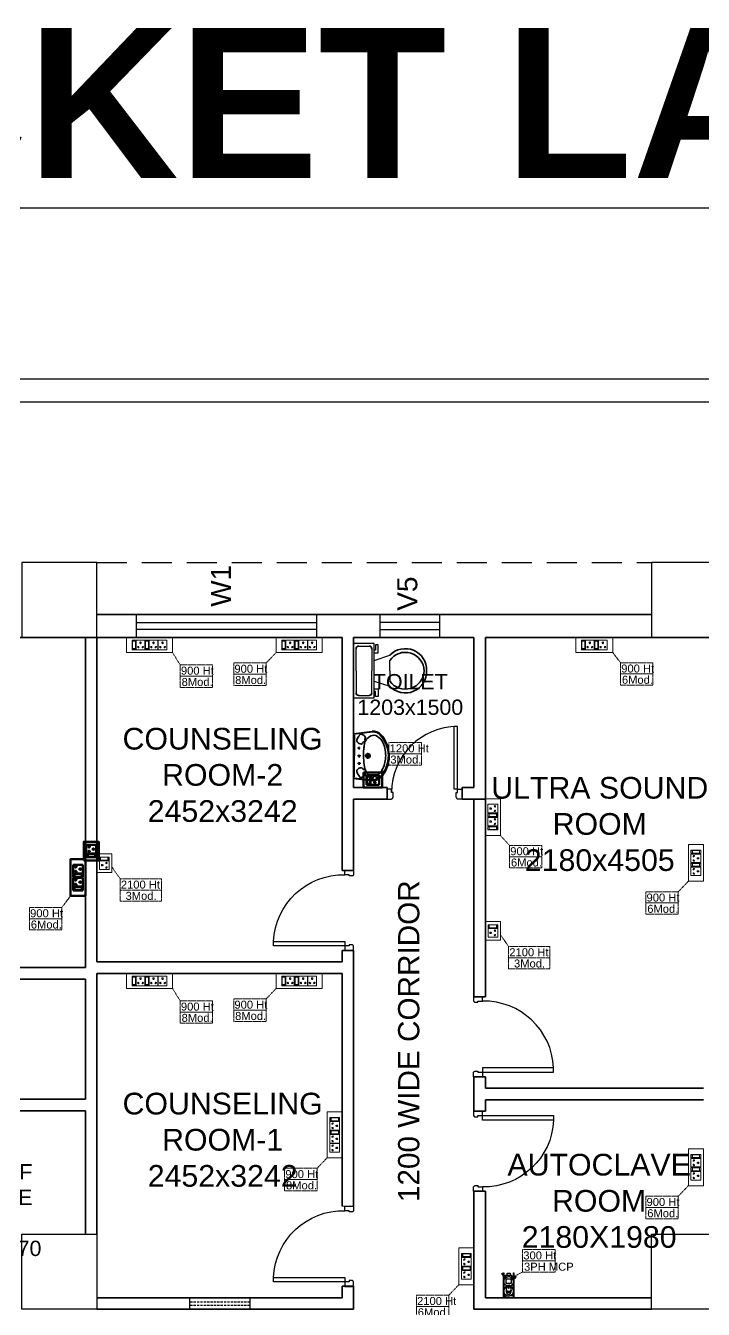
# Model space of a CAD drawing. Extents: x 3550807 to 4078732, y -628171 to -515859.
# Drawn here: x 3679765 to 3686542, y -528689 to -515859 of the extents above; entities that cross this region are included whole.
import ezdxf
from ezdxf.enums import TextEntityAlignment as Align

# ---------------------------------------------------------------- set-up
doc = ezdxf.new("R2010")
doc.units = 0
doc.header["$LTSCALE"] = 6
doc.header["$MEASUREMENT"] = 0
for name, pattern in [('1', [0]), ('DASHED2', [0.375, 0.25, -0.125]), ('HIDDEN', [0.375, 0.25, -0.125])]:
    doc.linetypes.add(name, pattern=pattern)
doc.layers.get('0').update_dxf_attribs({"linetype": 'CONTINUOUS'})
doc.layers.add('CFT_LOOPING', color=7, linetype='1', lineweight=0, true_color=0xd6d600)
for name, color, linetype in [('Chajja', 7, 'CONTINUOUS'), ('COL', 5, 'CONTINUOUS'), ('DIM', 7, 'CONTINUOUS'), ('DOOR', 44, 'CONTINUOUS'), ('ELE-8M 6-16A UPS SOCKET', 223, 'CONTINUOUS'), ('JOINERY', 7, 'CONTINUOUS'), ('TEXT', 5, 'CONTINUOUS'), ('TITLE', 7, 'CONTINUOUS'), ('Window', 161, 'CONTINUOUS')]:
    doc.layers.add(name, color=color, linetype=linetype)
for name, color, linetype, lineweight in [('ELE 32A 3PH INDUSTRIAL SOCKET', 1, 'CONTINUOUS', 20), ('ELE-1 NO 6-16A RAW POWER SOCKET', 1, 'CONTINUOUS', 0), ('ELE-2NOS OF 6-16 RAW POWER SOCKET', 1, 'CONTINUOUS', 20), ('ELE-3NOS 6-16A POWER SOCKET', 5, 'CONTINUOUS', 25), ('ELE. 2N0S OF 6-16 UPS SOCKETS', 191, 'CONTINUOUS', 15), ('WALL', 10, 'CONTINUOUS', 35)]:
    doc.layers.add(name, color=color, linetype=linetype, lineweight=lineweight)
doc.layers.add('ELE-6A AC SOCKET', color=7, linetype='CONTINUOUS', true_color=0x00ceb6)
doc.styles.add('ARIAL', font='arial.ttf')
doc.styles.get("Standard").update_dxf_attribs({"font": 'SIMPLEX'})

# ---------------------------------------------------------------- blocks, each defined once
blk = doc.blocks.new('Z$W@#1841')
at = {"layer": 'DOOR', "color": 8}
blk.add_lwpolyline([(482, 633), (482, -167), (533, -167), (533, 633)], close=True, dxfattribs=at)
for points in [[(-254, -218), (-268, -218), (-268, -167), (-317, -167), (-317, -267), (-268, -267), (-268, -265, 0.414214), (-256, -254), (-254, -254)], [(519, -218), (533, -218), (533, -167), (583, -167), (583, -267), (533, -267), (533, -265, -0.414214), (522, -254), (519, -254)]]:
    blk.add_lwpolyline(points, format="xyb", close=True, dxfattribs=at)
blk.add_arc((518, -152), 786, 92.6177, 181.1129, dxfattribs=at)
blk = doc.blocks.new('750')
at = {"layer": 'DOOR', "color": 8}
for p, q in [((-50, 705), (-47.5, 705)), ((-35, 690), (-35, 692.5)), ((-50, 45), (-47.5, 45)), ((-35, 60), (-35, 57.5)), ((50, 45), (50, 80)), ((50, 80), (675, 80)), ((50, 45), (675, 45)), ((675, 45), (675, 80))]:
    blk.add_line(p, q, dxfattribs=at)
for points in [[(15, 690), (15, 705), (50, 705), (50, 750), (-50, 750), (-50, 705)], [(-35, 690), (15, 690)], [(15, 60), (15, 45), (50, 45), (50, 0), (-50, 0), (-50, 45)], [(-35, 60), (15, 60)]]:
    blk.add_lwpolyline(points, dxfattribs=at)
for centre, radius, start, end in [((-35, 705), 12.5, 180, 270), ((15, 45), 660, 0, 90), ((-35, 45), 12.5, 90, 180)]:
    blk.add_arc(centre, radius, start, end, dxfattribs=at)
blk = doc.blocks.new('u46')
at = {"color": 8, "lineweight": 25}
for p, q in [((-10, 228), (175, 249)), ((-10, 220), (181, 242)), ((-1, -209), (1, 209)), ((57, 81), (29, 81)), ((62, 2), (29, 2)), ((44, 93), (44, 67)), ((44, 14), (44, -13)), ((163, 3), (102, 3)), ((133, -27), (133, 33)), ((62, -73), (29, -73)), ((44, -61), (44, -87)), ((-10, -216), (181, -238)), ((-10, -224), (175, -245))]:
    blk.add_line(p, q, dxfattribs=at)
at = {"color": 8, "extrusion": (0, 0, -1)}
for centre, major_axis, start_param, end_param in [((56, 154), (0, 34), 4.33982, 5.202657), ((65, 170), (0.3, 49.2), 3.359735, 4.09512), ((145, 128), (1, 126), -1.238036, -0.892193), ((66, 199), (0, 20.7), -1.101507, 0.481509), ((57, 163), (-0.3, 56.9), 0.324902, 0.965135), ((104, 118), (-0.2, 26.8), -1.278641, -0.487266), ((96, 136), (0, 7.39), -0.727724, 1.373337), ((208, 103), (0, 110), -1.431017, -0.436146), ((110, 167), (-6.08, 6.08), 4.867594, 6.265028), ((110, 165), (5.47, 5.47), 2.097053, 3.541809), ((90, 185), (0, 17.9), 0.880684, 2.260744), ((190, 138), (0, 70.9), -0.405199, 0.56573), ((188, 150), (0, 99.5), -0.132539, 0.848731), ((186, 148), (0.1, 94.4), -0.049658, 0.838116), ((154, 79), (0, 140), 0.557563, 1.193786), ((57, 20), (0, 275), 0.806541, 1.180915), ((50, 14), (0, 294), 0.809856, 1.41441), ((13, 7), (0, 298), 1.141495, 1.637774), ((44, 81), (0.02, 6.43), 3.139035, 9.42222), ((44, 2), (0.08, 6.43), 3.12883, 9.412015), ((62, 153), (0, 31.9), 2.620328, 3.422401), ((820, -1), (0, 732), -1.56667, -1.474079), ((888, 37), (1, 801), 4.558159, 4.668067), ((387, 48), (0, 296), -1.495794, -1.328336), ((133, 3), (0, 21.6), 3.141254, 9.424439), ((133, 3), (-0.1, 15.5), 3.145308, 9.428493), ((133, 3), (0, 10.9), 3.142047372431534, 9.42523267961112), ((35, 3), (0, 303), 1.155365, 1.952189), ((72, -2), (0, 274), 1.346594, 1.865175), ((65, -164), (0.1, 49.2), -0.960797, -0.225412), ((44, -73), (0.02, 6.43), 3.139035, 9.42222), ((62, -147), (-0.1, 31.9), -0.276767, 0.525307), ((104, -111), (0.2, 26.8), 3.628858, 4.420234), ((97, -128), (-0.03, 8.55), 1.455188, 3.796569), ((263, -74), (0, 167), 4.181112, 4.641559), ((56, -13), (0, 287), 1.808981, 2.322804), ((62, -11), (0, 247), 1.579809, 2.112792), ((124, -52), (0, 200), 1.868215, 2.281789), ((56, -148), (0, 34), 4.222121, 5.084958), ((145, -122), (0, 126), 4.027191, 4.373034), ((66, -193), (0, 20.7), 2.661884, 4.2449), ((57, -157), (0.3, 56.9), 2.176458, 2.816691), ((110, -161), (-6.08, 6.08), 4.730546, 6.12798), ((111, -159), (6.17, 6.17), 4.354779, 6.027124), ((90, -178), (0, 17.9), 0.880848, 2.260908), ((193, -126), (0, 80.1), 3.554495, 4.299548), ((181, -107), (0, 94.7), 2.890537, 3.362984), ((185, -162), (-0.1, 83.2), 2.850118, 3.264751), ((188, -160), (0, 78.1), 2.562376, 3.231693), ((163, -80), (0, 126), 2.054055, 2.802751), ((187, -138), (0, 106), 2.310552, 2.942572), ((172, -117), (0, 123), 2.127435, 2.640092)]:
    blk.add_ellipse(centre, major_axis=major_axis, ratio=1, start_param=start_param, end_param=end_param, dxfattribs=at)
blk = doc.blocks.new('rhej')
at = {"color": 8, "lineweight": 25}
for p, q in [((272, 189), (272, 266)), ((272, 266), (298, 266)), ((298, 266), (298, 215)), ((310, 279), (310, -264)), ((517, 279), (310, 279)), ((517, 8), (517, 279)), ((310, 111), (155, 163)), ((310, 189), (272, 189)), ((298, 215), (310, 215)), ((336, 228), (336, 8)), ((466, 254), (362, 254)), ((491, 8), (491, 228)), ((155, 8), (155, 111)), ((155, 8), (155, -96)), ((336, -212), (336, 8)), ((491, 8), (491, -212)), ((517, -264), (517, 8)), ((310, -96), (155, -147)), ((272, -173), (272, -251)), ((310, -173), (272, -173)), ((272, -251), (298, -251)), ((298, -251), (298, -199)), ((298, -199), (310, -199)), ((466, -238), (362, -238)), ((310, -264), (517, -264))]:
    blk.add_line(p, q, dxfattribs=at)
at = {"color": 8, "extrusion": (0, 0, -1)}
for centre, major_axis, start_param, end_param in [((0, 16), (151, -151), 2.319632, 4.738539), ((1, 2), (-134, -134), 0.814663, 3.31238), ((359, 231), (-16.2, -16.2), 0.643501, 2.498091), ((469, 231), (16.2, -16.2), 3.785094, 5.639684), ((0, 0), (-151, -151), 4.686239, 7.105146), ((1, 13), (-134, -134), 4.541602, 7.039318), ((359, -215), (-16.2, -16.2), -0.927295, 0.927295), ((469, -215), (16.2, -16.2), 5.35589, 7.21048)]:
    blk.add_ellipse(centre, major_axis=major_axis, ratio=1, start_param=start_param, end_param=end_param, dxfattribs=at)
blk = doc.blocks.new('1232')
at = {"layer": 'Chajja', "color": 8, "linetype": 'HIDDEN', "ltscale": 200}
blk.add_line((-10045, 16660.2), (-4500, 16660.2), dxfattribs=at)
at = {"layer": 'COL', "color": 8}
for points in [[(-10795, 15910.2), (-10045, 15910.2), (-10045, 16660.2), (-10795, 16660.2)], [(-4500, 15910.2), (-3750, 15910.2), (-3750, 16660.2), (-4500, 16660.2)], [(-10795, 9195.2), (-10795, 9945.2), (-10045, 9945.2), (-10045, 9195.2)]]:
    blk.add_lwpolyline(points, close=True, dxfattribs=at)
at = {"layer": 'COL', "color": 8, "elevation": 0}
blk.add_lwpolyline([(-4500, 9195.2), (-4500, 9945.2), (-3750, 9945.2), (-3750, 9195.2)], close=True, dxfattribs=at)
at = {"layer": 'WALL', "color": 8, "linetype": 'ByBlock'}
for p, q in [((-4500, 16140.2), (-10045, 16140.2)), ((-10160, 14295.2), (-10160, 15910.2)), ((-7592.8, 15910.2), (-10045, 15910.2)), ((-10045, 12667.7), (-10045, 15910.2)), ((-7592.8, 15910.2), (-7592.8, 13582.7)), ((-7477.8, 15910.2), (-7477.8, 14410.2)), ((-6274.8, 15910.2), (-6274.8, 14410.2)), ((-6159.8, 15910.2), (-6159.8, 14295.2)), ((-7477.8, 14410.2), (-7142.8, 14410.2)), ((-7142.8, 14295.2), (-7142.8, 14410.2)), ((-6392.8, 14410.2), (-6274.8, 14410.2)), ((-6392.8, 14295.2), (-6392.8, 14410.2)), ((-10160, 12610.2), (-10160, 14295.2)), ((-7477.8, 14295.2), (-7477.8, 13582.7)), ((-7477.8, 14295.2), (-7142.8, 14295.2)), ((-6392.8, 14295.2), (-6159.8, 14295.2)), ((-6274.8, 14295.2), (-6274.8, 12320.1)), ((-6159.8, 14295.2), (-6159.8, 12320.1)), ((-7477.8, 13582.7), (-7592.8, 13582.7)), ((-7592.8, 12782.7), (-7592.8, 12667.7)), ((-7477.8, 12782.7), (-7592.8, 12782.7)), ((-7477.8, 12782.7), (-7477.8, 10225.2)), ((-10160, 12610.2), (-11628.4, 12610.2)), ((-7592.8, 12667.7), (-10045, 12667.7)), ((-10160, 12495.2), (-11628.4, 12495.2)), ((-10160, 11295.2), (-10160, 12495.2)), ((-7592.8, 12552.7), (-10045, 12552.7)), ((-10045, 9945.2), (-10045, 12552.7)), ((-7592.8, 12552.7), (-7592.8, 10225.2)), ((-6274.8, 12320.1), (-6159.8, 12320.1)), ((-6274.8, 11520.1), (-6274.8, 11175.1)), ((-6274.8, 11520.1), (-6159.8, 11520.1)), ((-6159.8, 11520.1), (-6159.8, 11405.1)), ((-10160, 11295.2), (-11030, 11295.2)), ((-6159.8, 11405.1), (-3980, 11405.1)), ((-10160, 11180.2), (-11030, 11180.2)), ((-10160, 9945.2), (-10160, 11180.2)), ((-6274.8, 11175.1), (-6159.8, 11175.1)), ((-6159.8, 11290.1), (-3980, 11290.1)), ((-6159.8, 11290.1), (-6159.8, 11175.1)), ((-6274.8, 10375.1), (-6274.8, 9195.2)), ((-6274.8, 10375.1), (-6159.8, 10375.1)), ((-6159.8, 10375.1), (-6159.8, 9310.2)), ((-7592.8, 9425.2), (-7592.8, 9310.2)), ((-7592.8, 9425.2), (-7592.8, 9310.2)), ((-7477.8, 9425.2), (-7592.8, 9425.2)), ((-7477.8, 9425.2), (-7477.8, 9195.2)), ((-7592.8, 9310.2), (-10045, 9310.2)), ((-6159.8, 9310.2), (-4500, 9310.2)), ((-7477.8, 9195.2), (-10045, 9195.2)), ((-6274.8, 9195.2), (-4500, 9195.2))]:
    blk.add_line(p, q, dxfattribs=at)
at = {"layer": 'WALL', "color": 8, "lineweight": 0}
for p, q in [((-6274.8, 15910.2), (-7477.8, 15910.2)), ((-4500, 15910.2), (-6159.8, 15910.2)), ((-10160, 14295.2), (-10160, 14295.2)), ((-7477.8, 10225.2), (-7592.8, 10225.2))]:
    blk.add_line(p, q, dxfattribs=at)
at = {"layer": 'WALL', "color": 8, "linetype": 'ByBlock'}
for points in [[(-11307.6, 15910.2), (-7592.8, 15910.2)], [(-7477.8, 15910.2), (-6274.8, 15910.2)], [(-6159.8, 15910.2), (-750, 15910.2), (-750, 9945.2)]]:
    blk.add_lwpolyline(points, dxfattribs=at)
at = {"layer": 'Window', "color": 8, "linetype": 'HIDDEN', "ltscale": 15}
for p, q in [((-8514.9, 9266.8), (-9114.9, 9266.8)), ((-8514.9, 9234.4), (-9114.9, 9234.4))]:
    blk.add_line(p, q, dxfattribs=at)
at = {"layer": 'Window', "color": 8, "linetype": 'Continuous'}
for points in [[(-7848.8, 16140.2), (-7848.8, 15910.2), (-9648.8, 15910.2), (-9648.8, 16140.2)], [(-7848.8, 16060.2), (-7848.8, 15990.2), (-9648.8, 15990.2), (-9648.8, 16060.2)], [(-6614.7, 15910.2), (-6614.7, 16140.2), (-7214.7, 16140.2), (-7214.7, 15910.2)], [(-6614.7, 15990.2), (-6614.7, 16060.2), (-7214.7, 16060.2), (-7214.7, 15990.2)]]:
    blk.add_lwpolyline(points, close=True, dxfattribs=at)
at = {"layer": 'Window', "color": 8, "linetype": 'Continuous', "elevation": 0}
blk.add_lwpolyline([(-9114.9, 9195.2), (-9114.9, 9310.2), (-8514.9, 9310.2), (-8514.9, 9195.2)], close=True, dxfattribs=at)
at = {"layer": 'DOOR', "color": 8, "rotation": 89.99999999999999}
blk.add_blockref('750', (-6392.8, 14345.2), dxfattribs=at)
at = {"layer": 'DOOR', "color": 8, "linetype": 'Continuous', "yscale": 0.8888888889923692}
for p, xscale, zscale, rotation in [((-7715.5, 13300.6), -0.8888888889923692, 0.8888888888759539, 89.9999999999998), ((-6040.1, 12038.1), 0.8888888889923692, 0.8888888889923692, 270), ((-6040.1, 10657.1), -0.8888888889923692, 0.8888888888759539, 270), ((-7715.5, 9943.1), -0.8888888889923692, 0.8888888888759539, 89.9999999999998)]:
    blk.add_blockref('Z$W@#1841', p, dxfattribs=dict(at, xscale=xscale, zscale=zscale, rotation=rotation))
at = {"layer": 'WALL', "color": 8, "linetype": 'ByBlock', "rotation": 180}
blk.add_blockref('rhej', (-6960.5, 15585.3), dxfattribs=at)
at = {"layer": 'WALL', "color": 8, "linetype": 'ByBlock'}
blk.add_blockref('u46', (-7467.7, 14724.2), dxfattribs=at)
at = {"layer": 'DIM', "color": 8, "style": 'ARIAL'}
blk.add_text('1200 WIDE CORRIDOR', height=212.5, rotation=90, dxfattribs=at).set_placement((-6756.8, 11875.2), align=Align.BOTTOM_CENTER)
at = {"layer": 'DIM', "color": 8, "attachment_point": 5, "style": 'ARIAL'}
for s, insert, char_height, width in [('TOILET\\P1203x1500', (-6910.6, 15339.8), 153, 1626.956), ('COUNSELING\\PROOM-2\\P2452x3242', (-8787.4, 14535.5), 216.75, 2086.034), ('ULTRA SOUND\\PROOM\\P2180x4505', (-5016, 14045.1), 216.75, 2086.034), ('COUNSELING\\PROOM-1\\P2452x3242', (-8787.4, 10888.7), 216.75, 2086.034), ('AUTOCLAVE\\PROOM 2180X1980', (-5022.1, 10278.2), 216.75, 2086.034), ('M.STAFF\\PCHANGE\\PROOM\\P1735X1870', (-11146.7, 10186), 153, 1198.956)]:
    blk.add_mtext(s, dxfattribs=dict(at, insert=insert, char_height=char_height, width=width))
at = {"layer": 'JOINERY', "color": 8, "style": 'ARIAL', "width": 1}
for s, p in [('W1', (-8704.5, 16217.6)), ('V5', (-6840.9, 16177.8))]:
    blk.add_text(s, height=200, rotation=90, dxfattribs=at).set_placement(p)
blk = doc.blocks.new('4SWUEH')
at = {"layer": 'ELE-1 NO 6-16A RAW POWER SOCKET', "color": 30, "lineweight": 50}
for p, q in [((-155, -26), (-121, -26)), ((-155, -124), (-155, -26)), ((-155, -124), (-155, -26)), ((-155, -124), (-121, -124)), ((-121, -124), (-155, -124)), ((-152, -37), (-124, -37)), ((-152, -113), (-152, -37)), ((-152, -40), (-124, -40)), ((-124, -113), (-152, -113)), ((-124, -37), (-124, -113)), ((-121, -26), (-121, -124)), ((-116, -26), (-116, -124)), ((-31, -26), (-116, -26)), ((-116, -124), (-31, -124)), ((-31, -124), (-31, -26))]:
    blk.add_line(p, q, dxfattribs=at)
blk.add_lwpolyline([(-187, 0), (0, 0), (0, -150), (-187, -150)], close=True, dxfattribs=at)
for centre, radius, start, end in [((-97, -56), 5.7, 87.49, 354.7311), ((-93, -52), 4.6, 284.9049, 157.3162), ((-73, -99), 6.62, 127.1584, 52.8416), ((-73, -92), 4.22, 341.4031, 198.5969), ((-53, -52), 4.6, 22.6838, 255.0951), ((-49, -56), 5.7, 185.2689, 92.51)]:
    blk.add_arc(centre, radius, start, end, dxfattribs=at)
blk = doc.blocks.new('6-16A RAW POWER SOCKET 3M')
at = {"layer": 'ELE-1 NO 6-16A RAW POWER SOCKET', "lineweight": 50}
for p, q in [((0, 57.9), (72.3, 57.9)), ((0, 57.9), (72.3, 57.9)), ((0, 32.7), (0, 57.9)), ((0, 57.9), (0, 32.7)), ((72.3, 32.7), (0, 32.7)), ((0, 28.5), (0, -34.8)), ((72.3, 28.5), (0, 28.5)), ((7.9, 55.8), (64.4, 55.8)), ((7.9, 34.8), (7.9, 55.8)), ((64.4, 34.8), (7.9, 34.8)), ((61.9, 55.8), (61.9, 34.8)), ((64.4, 55.8), (64.4, 34.8)), ((72.3, 57.9), (72.3, 32.7)), ((72.3, -34.8), (72.3, 28.5)), ((0, -34.8), (72.3, -34.8))]:
    blk.add_line(p, q, dxfattribs=at)
blk.add_lwpolyline([(92, 82.1), (92, -57.5), (-19.7, -57.5), (-19.7, 82.1)], close=True, dxfattribs=at)
for centre, radius, start, end in [((18.3, -3.1), 4.93, 37.15837, 322.84163), ((23.3, -3.1), 3.14, 251.40312, 108.59688), ((50.3, 14.9), 4.24, 357.48997, 264.73109), ((53.2, 11.6), 3.43, 194.90486, 67.31619), ((50.3, -21.2), 4.24, 95.26891, 2.51003), ((53.2, -17.8), 3.43, 292.68381, 165.09514)]:
    blk.add_arc(centre, radius, start, end, dxfattribs=at)
blk = doc.blocks.new('RTUH 6U')
at = {"layer": 'ELE-2NOS OF 6-16 RAW POWER SOCKET', "color": 30, "ltscale": 300}
for p, q in [((-312, -26), (-227, -26)), ((-312, -124), (-312, -26)), ((-227, -124), (-312, -124)), ((-227, -26), (-227, -124)), ((-187, -26), (-221, -26)), ((-221, -26), (-221, -124)), ((-187, -124), (-221, -124)), ((-221, -124), (-187, -124)), ((-190, -37), (-218, -37)), ((-218, -37), (-218, -113)), ((-190, -40), (-218, -40)), ((-218, -113), (-190, -113)), ((-190, -113), (-190, -37)), ((-187, -124), (-187, -26)), ((-187, -124), (-187, -26)), ((-181, -124), (-181, -26)), ((-181, -26), (-96, -26)), ((-96, -124), (-181, -124)), ((-96, -26), (-96, -124)), ((-57, -26), (-91, -26)), ((-91, -26), (-91, -124)), ((-57, -124), (-91, -124)), ((-91, -124), (-57, -124)), ((-60, -37), (-88, -37)), ((-88, -37), (-88, -113)), ((-60, -40), (-88, -40)), ((-88, -113), (-60, -113)), ((-60, -113), (-60, -37)), ((-57, -124), (-57, -26)), ((-57, -124), (-57, -26))]:
    blk.add_line(p, q, dxfattribs=at)
blk.add_lwpolyline([(0, 0), (-368, 0), (-368, -150), (0, -150)], close=True, dxfattribs=at)
for centre, radius, start, end in [((-293, -56), 5.7, 87.49, 354.7311), ((-289, -52), 4.6, 284.9049, 157.3162), ((-269, -99), 6.62, 127.1584, 52.8416), ((-269, -92), 4.22, 341.4031, 198.5969), ((-249, -52), 4.6, 22.6838, 255.0951), ((-245, -56), 5.7, 185.2689, 92.51), ((-163, -56), 5.7, 87.49, 354.7311), ((-159, -52), 4.6, 284.9049, 157.3162), ((-139, -99), 6.62, 127.1584, 52.8416), ((-139, -92), 4.22, 341.4031, 198.5969), ((-119, -52), 4.6, 22.6838, 255.0951), ((-115, -56), 5.7, 185.2689, 92.51)]:
    blk.add_arc(centre, radius, start, end, dxfattribs=at)
blk = doc.blocks.new('5Y3AQY')
at = {"layer": 'ELE. 2N0S OF 6-16 UPS SOCKETS', "color": 72, "lineweight": 50}
for p, q in [((-312, -26), (-278, -26)), ((-312, -124), (-312, -26)), ((-312, -124), (-312, -26)), ((-312, -124), (-278, -124)), ((-278, -124), (-312, -124)), ((-309, -37), (-281, -37)), ((-309, -113), (-309, -37)), ((-309, -40), (-281, -40)), ((-281, -113), (-309, -113)), ((-281, -37), (-281, -113)), ((-278, -26), (-278, -124)), ((-272, -26), (-272, -124)), ((-187, -26), (-272, -26)), ((-272, -124), (-187, -124)), ((-187, -124), (-187, -26)), ((-181, -26), (-148, -26)), ((-181, -124), (-181, -26)), ((-181, -124), (-181, -26)), ((-181, -124), (-148, -124)), ((-148, -124), (-181, -124)), ((-179, -37), (-150, -37)), ((-179, -113), (-179, -37)), ((-179, -40), (-150, -40)), ((-150, -113), (-179, -113)), ((-150, -37), (-150, -113)), ((-148, -26), (-148, -124)), ((-57, -26), (-142, -26)), ((-142, -26), (-142, -124)), ((-142, -124), (-57, -124)), ((-57, -124), (-57, -26))]:
    blk.add_line(p, q, dxfattribs=at)
blk.add_lwpolyline([(-368, 0), (0, 0), (0, -150), (-368, -150)], close=True, dxfattribs=at)
for centre, radius, start, end in [((-254, -56), 5.7, 87.49, 354.7311), ((-249, -52), 4.6, 284.9049, 157.3162), ((-230, -99), 6.62, 127.1584, 52.8416), ((-230, -92), 4.22, 341.4031, 198.5969), ((-210, -52), 4.6, 22.6838, 255.0951), ((-205, -56), 5.7, 185.2689, 92.51), ((-124, -56), 5.7, 87.49, 354.7311), ((-119, -52), 4.6, 284.9049, 157.3162), ((-99, -99), 6.62, 127.1584, 52.8416), ((-99, -92), 4.22, 341.4031, 198.5969), ((-80, -52), 4.6, 22.6838, 255.0951), ((-75, -56), 5.7, 185.2689, 92.51)]:
    blk.add_arc(centre, radius, start, end, dxfattribs=at)
blk = doc.blocks.new('32A 1PH INDUSTRIAL SOCKETS')
at = {"layer": 'ELE 32A 3PH INDUSTRIAL SOCKET'}
for points in [[(-366, 47), (-366, 47), (-366, 47), (-366, 48), (-366, 48), (-367, 48), (-367, 47), (-367, 47)], [(-366, 45), (-366, 45), (-366, 46), (-366, 46), (-366, 46), (-367, 46), (-367, 46), (-367, 45)]]:
    blk.add_hatch(color=1, dxfattribs=at).paths.add_polyline_path(points)
at = {"layer": 'ELE 32A 3PH INDUSTRIAL SOCKET', "color": 1, "lineweight": 25, "ltscale": 0.225}
blk.add_lwpolyline([(-501, -104), (-501, -97), (-7, -97), (-7, 97), (-501, 97), (-501, 104), (0, 104), (0, -104)], close=True, dxfattribs=at)
at = {"layer": 'ELE 32A 3PH INDUSTRIAL SOCKET', "color": 1, "lineweight": 25}
for points in [[(-495, 32), (-477, 32), (-477, 29), (-458, 34), (-477, 39), (-477, 36), (-495, 36)], [(-402, 65), (-449, 65), (-449, -65), (-421, -65)], [(-426, 136), (-426, 139), (-426, 142)], [(-407, 88), (-426, 88)], [(-423, 134), (-423, 139), (-423, 144)], [(-412, 139), (-419, 139), (-419, 147)], [(-419, 139), (-419, 130)], [(-417, 98), (-417, 76)], [(-413, 106), (-361, 92)], [(-395, 110), (-397, 139), (-408, 139)], [(-404, 104), (-404, 65)], [(-400, 90), (-390, 80)], [(-398, 93), (-388, 83)], [(-370, 74), (-397, 139)], [(-374, 55), (-374, 53), (-374, 52), (-374, 51)], [(-370, 60), (-371, 59), (-372, 58), (-373, 57)], [(-372, 52), (-373, 53), (-372, 55), (-372, 57), (-368, 53)], [(-372, 50), (-371, 49), (-370, 48), (-368, 48)], [(-372, 48), (-371, 47), (-370, 46), (-369, 46)], [(-366, 60), (-368, 59), (-370, 59), (-370, 58)], [(-370, 59), (-366, 55)], [(-363, 60), (-365, 61), (-366, 61), (-368, 61)], [(-367, 52), (-363, 48)], [(-366, 47), (-365, 47), (-363, 48), (-363, 49)], [(-366, 46), (-365, 46), (-363, 46), (-362, 47)], [(-365, 54), (-361, 50), (-361, 52), (-360, 53), (-360, 54)], [(-361, 57), (-362, 58), (-363, 59), (-364, 59)], [(-359, 55), (-359, 57), (-360, 58), (-361, 59)], [(-360, 48), (-359, 50), (-359, 52), (-359, 53)], [(-133, 97), (-329, 97)], [(-221, 25), (-252, 25), (-252, 15), (-221, 15)], [(-242, 62), (-244, 60), (-245, 59), (-246, 57), (-246, 55), (-247, 53), (-246, 51), (-245, 49)], [(-246, 15), (-246, -15)], [(-246, 4), (-189, 4), (-189, -4), (-246, -4)], [(-235, 25), (-237, 31), (-239, 37), (-242, 43), (-245, 49), (-243, 45)], [(-222, 25), (-222, 15)], [(-174, -52), (-172, -52), (-167, -52), (-163, -51), (-159, -50), (-154, -48), (-150, -46), (-146, -43), (-143, -40), (-139, -37), (-136, -33), (-134, -29), (-131, -24), (-130, -20), (-128, -15), (-127, -10), (-126, -5), (-126, 0), (-126, 4), (-127, 8)], [(-152, 49), (-141, 50), (-138, 48), (-135, 45), (-132, 42), (-129, 38), (-126, 34), (-123, 29), (-121, 24), (-120, 20), (-127, 8), (-134, 10)], [(-128, 21), (-120, 20)], [(-107, -24), (-114, -30), (-126, -30), (-119, -24), (-117, -18), (-116, -12), (-115, -6), (-115, 0), (-115, 5), (-116, 10), (-116, 15), (-117, 20), (-121, 15), (-123, 15)], [(-126, -30), (-124, -24), (-122, -18), (-121, -12), (-120, -6), (-120, 0), (-120, 5), (-120, 10), (-121, 15)], [(-120, 20), (-117, 20)], [(-495, -33), (-477, -33), (-477, -36), (-458, -31), (-477, -26), (-477, -29), (-495, -29)], [(-487, -123), (-487, -126), (-487, -129)], [(-484, -121), (-484, -126), (-484, -132)], [(-480, -135), (-480, -118)], [(-473, -126), (-480, -126)], [(-469, -126), (-458, -126), (-450, -92)], [(-429, -65), (-429, -78), (-436, -78), (-436, -76), (-440, -76), (-440, -78), (-447, -78), (-447, -65)], [(-429, -67), (-447, -67)], [(-429, -71), (-447, -71)], [(-436, -71), (-440, -67)], [(-438, -84), (-438, -63)], [(-133, -97), (-329, -97)], [(-221, -25), (-252, -25), (-252, -15), (-221, -15)], [(-227, -25), (-225, -31), (-223, -37), (-220, -43), (-217, -49), (-220, -43), (-223, -36)], [(-222, -15), (-222, -25)], [(-221, -4), (-221, -26), (-215, -26), (-213, -30), (-210, -33), (-208, -37), (-204, -40), (-201, -43), (-197, -46), (-193, -48), (-189, -50), (-185, -51), (-181, -52), (-177, -52)], [(-220, -62), (-218, -60), (-217, -59), (-216, -57), (-216, -55), (-216, -53), (-216, -51), (-217, -49)], [(-49, -106), (-101, -92)], [(-58, -88), (-34, -88)], [(-45, -98), (-45, -78)]]:
    blk.add_lwpolyline(points, dxfattribs=at)
at = {"layer": 'ELE 32A 3PH INDUSTRIAL SOCKET', "color": 1, "lineweight": 25, "ltscale": 0.036667}
blk.add_lwpolyline([(-491, 30), (-491, -27)], dxfattribs=at)
at = {"layer": 'ELE 32A 3PH INDUSTRIAL SOCKET', "color": 1, "lineweight": 25}
for points in [[(-412, 106, 0.580946), (-435, 83), (-429, 65)], [(-235, -25, -2.970687), (-280, 84), (-278, 83), (-276, 83), (-274, 83), (-272, 83), (-271, 84), (-269, 86), (-268, 87)], [(-417, -62), (-415, -60), (-414, -59), (-413, -57), (-412, -55), (-412, -53), (-413, -51), (-414, -49, -0.770115), (-280, 84, 0.770115), (-414, -49)], [(-227, 25, -0.494902), (-84, 84), (-82, 83), (-80, 83), (-78, 83), (-76, 83), (-74, 84), (-72, 86), (-71, 87)], [(-177, -52), (-173, -52), (-169, -51), (-166, -50), (-162, -48), (-158, -46), (-154, -43), (-150, -40), (-147, -37), (-144, -33), (-141, -29), (-139, -24), (-137, -20), (-136, -15), (-135, -10), (-134, -5), (-134, 0), (-134, 5), (-134, 10), (-128, 21), (-130, 25), (-132, 29), (-135, 34), (-138, 37), (-141, 41), (-144, 44), (-148, 46), (-152, 49), (-156, 47), (-158, 48), (-162, 50), (-167, 51), (-171, 52), (-175, 52, 0.278874), (-215, 26), (-221, 26), (-221, 4)], [(-46, 62), (-47, 60), (-48, 59), (-49, 57), (-50, 55), (-50, 53), (-49, 51), (-49, 49, -0.770115), (-182, -84), (-184, -83), (-186, -83), (-188, -83), (-190, -83), (-192, -84), (-193, -86), (-195, -87)], [(-155, -48), (-125, -48, 0.407317), (-70, 0, 0.415703), (-125, 48), (-138, 48)], [(-119, -24), (-107, -24), (-105, -18), (-104, -12), (-103, -6), (-103, 0, 0.169576), (-119, 46), (-136, 46)], [(-243, -45, -0.430134), (-379, -84), (-380, -83), (-382, -83), (-384, -83), (-386, -83), (-388, -84), (-390, -86), (-391, -87)], [(-49, -106, 0.580946), (-27, -83), (-41, -32)]]:
    blk.add_lwpolyline(points, format="xyb", dxfattribs=at)
at = {"layer": 'ELE 32A 3PH INDUSTRIAL SOCKET', "color": 1, "lineweight": 13}
for points in [[(-417, 88), (-417, 88)], [(-417, 88), (-417, 88)], [(-391, 88), (-391, 88)], [(-364, 55), (-364, 55)], [(-45, -88), (-45, -88)]]:
    blk.add_lwpolyline(points, dxfattribs=at)
at = {"layer": 'ELE 32A 3PH INDUSTRIAL SOCKET', "color": 1, "lineweight": 25}
for points in [[(-380, -51), (-380, 51), (-288, 51), (-288, -51)], [(-372, 39), (-371, 39), (-370, 40), (-369, 41), (-369, 42), (-369, 43), (-369, 44), (-369, 45), (-370, 45), (-371, 46), (-372, 46), (-373, 46), (-374, 45), (-375, 45), (-375, 44), (-375, 43), (-375, 42), (-375, 41), (-374, 40), (-373, 39)], [(-296, 39), (-295, 39), (-294, 40), (-293, 41), (-293, 42), (-293, 43), (-293, 44), (-293, 45), (-294, 45), (-295, 46), (-296, 46), (-297, 46), (-298, 45), (-299, 45), (-299, 44), (-299, 43), (-299, 42), (-299, 41), (-298, 40), (-297, 39)], [(-372, -46), (-371, -46), (-370, -45), (-369, -45), (-369, -44), (-369, -43), (-369, -42), (-369, -41), (-370, -40), (-371, -39), (-372, -39), (-373, -39), (-374, -40), (-375, -41), (-375, -42), (-375, -43), (-375, -44), (-375, -45), (-374, -45), (-373, -46)], [(-296, -46), (-295, -46), (-294, -45), (-293, -45), (-293, -44), (-293, -43), (-293, -42), (-293, -41), (-294, -40), (-295, -39), (-296, -39), (-297, -39), (-298, -40), (-299, -41), (-299, -42), (-299, -43), (-299, -44), (-299, -45), (-298, -45), (-297, -46)]]:
    blk.add_lwpolyline(points, close=True, dxfattribs=at)
for centre, radius in [((-420, 139), 11.7), ((-417, 88), 6.57), ((-394, 87), 9.32), ((-394, 86), 7.39), ((-252, 77), 18.6), ((-252, 77), 10.5), ((-55, 77), 18.6), ((-55, 77), 10.5), ((-481, -126), 11.5), ((-407, -77), 18.5), ((-407, -77), 10.6), ((-210, -77), 18.5), ((-210, -77), 10.6), ((-45, -88), 6.48)]:
    blk.add_circle(centre, radius, dxfattribs=at)
for radius, start, end in [(97.4, 59.7533, 158.0316), (97.5, 239.7992, 30.2008)]:
    blk.add_arc((-133, 0), radius, start, end, dxfattribs=at)
at = {"layer": 'ELE 32A 3PH INDUSTRIAL SOCKET', "color": 1}
for points in [[(-393, 110), (-397, 110), (-394, 96)], [(-368, 75), (-372, 73), (-365, 61)], [(-452, -91), (-448, -92), (-447, -78)]]:
    blk.add_solid(points, dxfattribs=at)
blk = doc.blocks.new('543WYH')
at = {"layer": 'ELE-2NOS OF 6-16 RAW POWER SOCKET', "color": 30, "linetype": 'ByBlock'}
for p, q in [((-124, -57), (-124, -91)), ((-26, -57), (-124, -57)), ((-26, -57), (-124, -57)), ((-124, -91), (-26, -91)), ((-124, -96), (-26, -96)), ((-124, -181), (-124, -96)), ((-113, -60), (-113, -88)), ((-37, -60), (-113, -60)), ((-113, -88), (-37, -88)), ((-110, -60), (-110, -88)), ((-37, -88), (-37, -60)), ((-26, -57), (-26, -91)), ((-26, -91), (-26, -57)), ((-26, -96), (-26, -181)), ((-26, -181), (-124, -181)), ((-124, -187), (-124, -221)), ((-26, -187), (-124, -187)), ((-26, -187), (-124, -187)), ((-124, -221), (-26, -221)), ((-124, -312), (-124, -227)), ((-124, -227), (-26, -227)), ((-113, -190), (-113, -218)), ((-37, -190), (-113, -190)), ((-113, -218), (-37, -218)), ((-110, -190), (-110, -218)), ((-37, -218), (-37, -190)), ((-26, -187), (-26, -221)), ((-26, -221), (-26, -187)), ((-26, -227), (-26, -312)), ((-26, -312), (-124, -312)), ((-124, -402), (-124, -317)), ((-124, -317), (-26, -317)), ((-26, -317), (-26, -402)), ((-26, -402), (-124, -402))]:
    blk.add_line(p, q, dxfattribs=at)
blk.add_lwpolyline([(-150, 0), (-150, -459), (0, -459), (0, 0)], close=True, dxfattribs=at)
for centre, radius, start, end in [((-98, -119), 4.6, 112.6838, 345.0951), ((-94, -115), 5.7, 275.2689, 182.51), ((-98, -159), 4.6, 14.9049, 247.3162), ((-98, -249), 4.6, 112.6838, 345.0951), ((-94, -163), 5.7, 177.49, 84.7311), ((-94, -245), 5.7, 275.2689, 182.51), ((-58, -139), 4.22, 71.4031, 288.5969), ((-51, -139), 6.62, 217.1584, 142.8416), ((-98, -289), 4.6, 14.9049, 247.3162), ((-98, -340), 4.6, 112.6838, 345.0951), ((-98, -379), 4.6, 14.9049, 247.3162), ((-94, -293), 5.7, 177.49, 84.7311), ((-94, -335), 5.7, 275.2689, 182.51), ((-94, -384), 5.7, 177.49, 84.7311), ((-58, -269), 4.22, 71.4031, 288.5969), ((-58, -360), 4.22, 71.4031, 288.5969), ((-51, -269), 6.62, 217.1584, 142.8416), ((-51, -360), 6.62, 217.1584, 142.8416)]:
    blk.add_arc(centre, radius, start, end, dxfattribs=at)
blk = doc.blocks.new('543E')
at = {"layer": 'ELE. 2N0S OF 6-16 UPS SOCKETS', "color": 72, "linetype": 'ByBlock'}
for p, q in [((-124, -57), (-124, -91)), ((-26, -57), (-124, -57)), ((-26, -57), (-124, -57)), ((-124, -91), (-26, -91)), ((-124, -96), (-26, -96)), ((-124, -181), (-124, -96)), ((-113, -60), (-113, -88)), ((-37, -60), (-113, -60)), ((-113, -88), (-37, -88)), ((-110, -60), (-110, -88)), ((-37, -88), (-37, -60)), ((-26, -57), (-26, -91)), ((-26, -91), (-26, -57)), ((-26, -96), (-26, -181)), ((-26, -181), (-124, -181)), ((-124, -187), (-124, -221)), ((-26, -187), (-124, -187)), ((-26, -187), (-124, -187)), ((-124, -221), (-26, -221)), ((-124, -312), (-124, -227)), ((-124, -227), (-26, -227)), ((-113, -190), (-113, -218)), ((-37, -190), (-113, -190)), ((-113, -218), (-37, -218)), ((-110, -190), (-110, -218)), ((-37, -218), (-37, -190)), ((-26, -187), (-26, -221)), ((-26, -221), (-26, -187)), ((-26, -227), (-26, -312)), ((-26, -312), (-124, -312)), ((-124, -402), (-124, -317)), ((-124, -317), (-26, -317)), ((-26, -317), (-26, -402)), ((-26, -402), (-124, -402))]:
    blk.add_line(p, q, dxfattribs=at)
blk.add_lwpolyline([(-150, 0), (-150, -459), (0, -459), (0, 0)], close=True, dxfattribs=at)
for centre, radius, start, end in [((-98, -119), 4.6, 112.6838, 345.0951), ((-94, -115), 5.7, 275.2689, 182.51), ((-98, -159), 4.6, 14.9049, 247.3162), ((-98, -249), 4.6, 112.6838, 345.0951), ((-94, -163), 5.7, 177.49, 84.7311), ((-94, -245), 5.7, 275.2689, 182.51), ((-58, -139), 4.22, 71.4031, 288.5969), ((-51, -139), 6.62, 217.1584, 142.8416), ((-98, -289), 4.6, 14.9049, 247.3162), ((-98, -340), 4.6, 112.6838, 345.0951), ((-98, -379), 4.6, 14.9049, 247.3162), ((-94, -293), 5.7, 177.49, 84.7311), ((-94, -335), 5.7, 275.2689, 182.51), ((-94, -384), 5.7, 177.49, 84.7311), ((-58, -269), 4.22, 71.4031, 288.5969), ((-58, -360), 4.22, 71.4031, 288.5969), ((-51, -269), 6.62, 217.1584, 142.8416), ((-51, -360), 6.62, 217.1584, 142.8416)]:
    blk.add_arc(centre, radius, start, end, dxfattribs=at)
blk = doc.blocks.new('6 MODULES RAW POWER')
at = {"layer": 'ELE-2NOS OF 6-16 RAW POWER SOCKET', "color": 1, "ltscale": 300}
for p, q in [((-6.1, 92), (-6.1, 19.7)), ((-6.1, 92), (-6.1, 19.7)), ((19.1, 92), (-6.1, 92)), ((-6.1, 92), (19.1, 92)), ((-6.1, 19.7), (19.1, 19.7)), ((-4, 84.2), (-4, 27.6)), ((17, 84.2), (-4, 84.2)), ((-4, 30.1), (17, 30.1)), ((-4, 27.6), (17, 27.6)), ((17, 27.6), (17, 84.2)), ((19.1, 19.7), (19.1, 92)), ((23.3, 92), (86.6, 92)), ((23.3, 19.7), (23.3, 92)), ((86.6, 19.7), (23.3, 19.7)), ((86.6, 92), (86.6, 19.7)), ((90.8, 92), (90.8, 19.7)), ((90.8, 92), (90.8, 19.7)), ((116, 92), (90.8, 92)), ((90.8, 92), (116, 92)), ((90.8, 19.7), (116, 19.7)), ((92.9, 84.2), (92.9, 27.6)), ((113.9, 84.2), (92.9, 84.2)), ((92.9, 30.1), (113.9, 30.1)), ((92.9, 27.6), (113.9, 27.6)), ((113.9, 27.6), (113.9, 84.2)), ((116, 19.7), (116, 92)), ((120.2, 19.7), (120.2, 92)), ((120.2, 92), (183.6, 92)), ((183.6, 19.7), (120.2, 19.7)), ((183.6, 92), (183.6, 19.7))]:
    blk.add_line(p, q, dxfattribs=at)
blk.add_lwpolyline([(-48.5, 0), (226, 0), (226, 111.7), (-48.5, 111.7)], close=True, dxfattribs=at)
for centre, radius, start, end in [((36.9, 41.8), 4.25, 5.26891, 272.51003), ((40.3, 38.8), 3.43, 202.68381, 75.09514), ((55, 73.7), 4.93, 307.15837, 232.84163), ((55, 68.8), 3.14, 161.40312, 18.59688), ((69.7, 38.8), 3.43, 104.90486, 337.31619), ((73, 41.8), 4.25, 267.48997, 174.73109), ((133.8, 41.8), 4.25, 5.26891, 272.51003), ((137.2, 38.8), 3.43, 202.68381, 75.09514), ((151.9, 73.7), 4.93, 307.15837, 232.84163), ((151.9, 68.8), 3.14, 161.40312, 18.59688), ((166.6, 38.8), 3.43, 104.90486, 337.31619), ((169.9, 41.8), 4.25, 267.48997, 174.73109)]:
    blk.add_arc(centre, radius, start, end, dxfattribs=at)
blk = doc.blocks.new('EQ2WE')
at = {"layer": 'ELE-6A AC SOCKET', "lineweight": 0}
for p, q in [((-99, 170), (-215, 170)), ((-215, 170), (-215, 36)), ((-215, 36), (-99, 36)), ((-99, 36), (-99, 170)), ((-91, 36), (-91, 170)), ((-91, 170), (-45, 170)), ((-45, 170), (-91, 170)), ((-45, 36), (-91, 36)), ((-87, 51), (-87, 155)), ((-87, 155), (-48, 155)), ((-48, 55), (-87, 55)), ((-48, 51), (-87, 51)), ((-48, 155), (-48, 51)), ((-45, 170), (-45, 36)), ((-45, 170), (-45, 36))]:
    blk.add_line(p, q, dxfattribs=at)
blk.add_lwpolyline([(0, 0), (-257, 0), (-257, 206), (0, 206)], close=True, dxfattribs=at)
for centre, radius, start, end in [((-190, 77), 7.83, 5.2689, 272.51), ((-184, 72), 6.31, 202.6838, 75.0951), ((-157, 136), 9.08, 307.1584, 232.8416), ((-157, 127), 5.79, 161.4031, 18.5969), ((-130, 72), 6.31, 104.9049, 337.3162), ((-124, 77), 7.83, 267.49, 174.7311)]:
    blk.add_arc(centre, radius, start, end, dxfattribs=at)

msp = doc.modelspace()

# ---------------------------------------------------------------- linework, layer by layer
for points in [[(3703186.6, -519387.1), (3703186.6, -551398.5), (3658105.4, -551398.5), (3658105.4, -519387.1)], [(3702954.8, -519618.9), (3702954.8, -551166.7), (3658337.2, -551166.7), (3658337.2, -519618.9)]]:
    msp.add_lwpolyline(points, close=True)
at = {"layer": 'CFT_LOOPING', "color": 7, "linetype": 'DASHED2', "ltscale": 5}
for p, q in [((3681310, -522247.5), (3681233.6, -522123.8)), ((3682170, -522228.1), (3682270.6, -522123.8)), ((3685713.7, -522225.7), (3685636.7, -522123.8)), ((3683397.5, -523248.3), (3683330.1, -523323.8)), ((3684603.9, -524052.1), (3684512.6, -523953.1)), ((3680709.3, -524385.3), (3680627.4, -524267.9)), ((3686291.8, -524514.9), (3686392.4, -524410.6)), ((3680126.9, -524672.1), (3680212.4, -524558)), ((3684594.5, -525061.6), (3684512.6, -524944.2)), ((3681310, -525605), (3681233.6, -525481.3)), ((3682170, -525585.6), (3682270.6, -525481.3)), ((3682679, -527279.2), (3682779.6, -527174.9)), ((3686291.8, -527557.7), (3686392.4, -527453.4)), ((3684734.5, -528317), (3684646.3, -528361.5)), ((3683997, -528547.3), (3684097.6, -528442.9))]:
    msp.add_line(p, q, dxfattribs=at)
for points in [[(3681310, -522247.5), (3681634.9, -522247.5), (3681634.9, -522360), (3681310, -522360)], [(3681845.2, -522228.1), (3682170, -522228.1), (3682170, -522340.6), (3681845.2, -522340.6)], [(3685713.7, -522225.7), (3686038.5, -522225.7), (3686038.5, -522338.2), (3685713.7, -522338.2)], [(3681310, -522360), (3681634.9, -522360), (3681634.9, -522472.5), (3681310, -522472.5)], [(3681845.2, -522340.6), (3682170, -522340.6), (3682170, -522453.1), (3681845.2, -522453.1)], [(3685713.7, -522338.2), (3686038.5, -522338.2), (3686038.5, -522450.7), (3685713.7, -522450.7)], [(3683397.5, -523023.3), (3683722.3, -523023.3), (3683722.3, -523135.8), (3683397.5, -523135.8)], [(3683397.5, -523135.8), (3683722.3, -523135.8), (3683722.3, -523248.3), (3683397.5, -523248.3)], [(3684603.9, -524052.1), (3684928.7, -524052.1), (3684928.7, -524164.6), (3684603.9, -524164.6)], [(3684603.9, -524164.6), (3684928.7, -524164.6), (3684928.7, -524277.1), (3684603.9, -524277.1)], [(3680709.3, -524385.3), (3681121.9, -524385.3), (3681121.9, -524497.8), (3680709.3, -524497.8)], [(3680709.3, -524497.8), (3681121.9, -524497.8), (3681121.9, -524610.3), (3680709.3, -524610.3)], [(3685967, -524514.9), (3686291.8, -524514.9), (3686291.8, -524627.4), (3685967, -524627.4)], [(3685967, -524627.4), (3686291.8, -524627.4), (3686291.8, -524739.9), (3685967, -524739.9)], [(3679802.1, -524672.1), (3680126.9, -524672.1), (3680126.9, -524784.6), (3679802.1, -524784.6)], [(3679802.1, -524784.6), (3680126.9, -524784.6), (3680126.9, -524897.1), (3679802.1, -524897.1)], [(3684594.5, -525061.6), (3685007.1, -525061.6), (3685007.1, -525174.1), (3684594.5, -525174.1)], [(3684594.5, -525174.1), (3685007.1, -525174.1), (3685007.1, -525286.6), (3684594.5, -525286.6)], [(3681310, -525605), (3681634.9, -525605), (3681634.9, -525717.5), (3681310, -525717.5)], [(3681845.2, -525585.6), (3682170, -525585.6), (3682170, -525698.1), (3681845.2, -525698.1)], [(3681310, -525717.5), (3681634.9, -525717.5), (3681634.9, -525830), (3681310, -525830)], [(3681845.2, -525698.1), (3682170, -525698.1), (3682170, -525810.6), (3681845.2, -525810.6)], [(3685967, -527557.7), (3686291.8, -527557.7), (3686291.8, -527670.2), (3685967, -527670.2)], [(3685967, -527670.2), (3686291.8, -527670.2), (3686291.8, -527782.7), (3685967, -527782.7)], [(3684734.5, -528092), (3685059.3, -528092), (3685059.3, -528204.5), (3684734.5, -528204.5)], [(3684734.5, -528204.5), (3685059.3, -528204.5), (3685059.3, -528317), (3684734.5, -528317)], [(3683672.2, -528547.3), (3683997, -528547.3), (3683997, -528659.8), (3683672.2, -528659.8)], [(3683672.2, -528659.8), (3683997, -528659.8), (3683997, -528772.3), (3683672.2, -528772.3)]]:
    msp.add_lwpolyline(points, close=True, dxfattribs=at)
at = {"layer": 'CFT_LOOPING', "color": 7, "linetype": 'DASHED2', "ltscale": 5, "elevation": 0}
for points in [[(3682354.2, -527279.2), (3682679, -527279.2), (3682679, -527391.7), (3682354.2, -527391.7)], [(3682354.2, -527391.7), (3682679, -527391.7), (3682679, -527504.2), (3682354.2, -527504.2)]]:
    msp.add_lwpolyline(points, close=True, dxfattribs=at)

# ---------------------------------------------------------------- block references
at = {"linetype": 'ByBlock'}
msp.add_blockref('1232', (3690522.4, -537884), dxfattribs=at)
at = {"layer": 'ELE 32A 3PH INDUSTRIAL SOCKET', "linetype": 'ByBlock', "xscale": 0.4966085565469101, "yscale": 0.4966085565469101, "zscale": 0.4966085565469101, "rotation": 270}
msp.add_blockref('32A 1PH INDUSTRIAL SOCKETS', (3684595.1, -528573.8, -2.7), dxfattribs=at)
at = {"layer": 'ELE-1 NO 6-16A RAW POWER SOCKET', "linetype": 'ByBlock', "xscale": 1.343246120226769, "yscale": 1.343246120226769, "zscale": 1.343246120226769, "rotation": 89.99999999999999}
msp.add_blockref('6-16A RAW POWER SOCKET 3M', (3683252.8, -523447.4), dxfattribs=at)
at = {"layer": 'ELE-1 NO 6-16A RAW POWER SOCKET', "color": 3, "linetype": 'ByBlock', "rotation": 90}
msp.add_blockref('4SWUEH', (3680345.3, -524015.8), dxfattribs=at)
at = {"layer": 'ELE-2NOS OF 6-16 RAW POWER SOCKET', "color": 3, "linetype": 'ByBlock'}
for p, rotation in [((3685268.2, -522123.8), 180), ((3684512.6, -523953.1), 270), ((3686392.4, -524042.1), 89.99999999999999), ((3686392.4, -527084.9), 89.99999999999999)]:
    msp.add_blockref('RTUH 6U', p, dxfattribs=dict(at, rotation=rotation))
at = {"layer": 'ELE-2NOS OF 6-16 RAW POWER SOCKET', "xscale": 1.34228755900615, "yscale": 1.34228755900615, "zscale": 1.34228755900615, "rotation": 269.9999999999999}
msp.add_blockref('6 MODULES RAW POWER', (3684097.6, -528139.6), dxfattribs=at)
at = {"layer": 'ELE-3NOS 6-16A POWER SOCKET', "color": 254, "linetype": 'ByBlock', "true_color": 0xdebad0, "rotation": 90}
for p in [(3680774.5, -521973.8), (3680774.5, -525331.3)]:
    msp.add_blockref('543WYH', p, dxfattribs=at)
at = {"layer": 'ELE-3NOS 6-16A POWER SOCKET', "color": 254, "linetype": 'ByBlock', "true_color": 0xdebad0}
msp.add_blockref('543WYH', (3682929.6, -526715.7), dxfattribs=at)
at = {"layer": 'ELE-6A AC SOCKET', "color": 254, "linetype": 'ByBlock', "true_color": 0xdebad0, "xscale": 0.7286145446852714, "yscale": 0.7286145446852714, "zscale": 0.7286145446852714, "rotation": 90}
for p in [(3680627.4, -524135.4), (3684512.6, -524811.8)]:
    msp.add_blockref('EQ2WE', p, dxfattribs=at)
at = {"layer": 'ELE-8M 6-16A UPS SOCKET', "color": 254, "linetype": 'ByBlock', "true_color": 0xdebad0, "rotation": 90}
for p in [(3682270.6, -521973.8), (3682270.6, -525331.3)]:
    msp.add_blockref('543E', p, dxfattribs=at)
at = {"layer": 'ELE. 2N0S OF 6-16 UPS SOCKETS', "color": 3, "linetype": 'ByBlock', "rotation": 89.99999999999999}
msp.add_blockref('5Y3AQY', (3680212.4, -524189.5), dxfattribs=at)

# ---------------------------------------------------------------- texts
at = {"layer": 'TEXT', "color": 7, "char_height": 80, "attachment_point": 1}
for s, insert, width in [('\\A1;{\\fArial|b0|i0|c0|p34;900 Ht\\P}', (3681317.5, -522265.6), 8957.987), ('\\A1;{\\fArial|b0|i0|c0|p34;900 Ht\\P}', (3681852.6, -522246.2), 8957.987), ('\\A1;{\\fArial|b0|i0|c0|p34;900 Ht\\P}', (3685721.1, -522243.8), 8957.987), ('\\A1;{\\fArial|b0|i0|c0|p34;8Mod.\\P}', (3681324.5, -522378.1), 352.575), ('\\A1;{\\fArial|b0|i0|c0|p34;8Mod.\\P}', (3681859.7, -522358.7), 352.575), ('\\A1;{\\fArial|b0|i0|c0|p34;6Mod.\\P}', (3685728.1, -522356.3), 352.575), ('\\A1;{\\fArial|b0|i0|c0|p34;1200 Ht\\P}', (3683405, -523041.4), 8957.987), ('\\A1;{\\fArial|b0|i0|c0|p34;3Mod.\\P}', (3683412, -523153.9), 352.575), ('\\A1;{\\fArial|b0|i0|c0|p34;900 Ht\\P}', (3684611.3, -524070.1), 8957.987), ('\\A1;{\\fArial|b0|i0|c0|p34;6Mod.\\P}', (3684618.3, -524182.6), 352.575), ('\\A1;{\\fArial|b0|i0|c0|p34;2100 Ht}', (3680716.7, -524403.4), 8957.987), ('\\A1;{\\fArial|b0|i0|c0|p34;3Mod.}', (3680763.8, -524515.9), 352.575), ('\\A1;{\\fArial|b0|i0|c0|p34;900 Ht\\P}', (3685974.4, -524533), 8957.987), ('\\A1;{\\fArial|b0|i0|c0|p34;900 Ht\\P}', (3679809.5, -524690.2), 8957.987), ('\\A1;{\\fArial|b0|i0|c0|p34;6Mod.\\P}', (3685981.4, -524645.5), 352.575), ('\\A1;{\\fArial|b0|i0|c0|p34;6Mod.\\P}', (3679816.5, -524802.7), 352.575), ('\\A1;{\\fArial|b0|i0|c0|p34;2100 Ht}', (3684601.9, -525079.7), 8957.987), ('\\A1;{\\fArial|b0|i0|c0|p34;3Mod.}', (3684649, -525192.2), 352.575), ('\\A1;{\\fArial|b0|i0|c0|p34;900 Ht\\P}', (3681317.5, -525623.1), 8957.987), ('\\A1;{\\fArial|b0|i0|c0|p34;900 Ht\\P}', (3681852.6, -525603.7), 8957.987), ('\\A1;{\\fArial|b0|i0|c0|p34;8Mod.\\P}', (3681324.5, -525735.6), 352.575), ('\\A1;{\\fArial|b0|i0|c0|p34;8Mod.\\P}', (3681859.7, -525716.2), 352.575), ('\\A1;{\\fArial|b0|i0|c0|p34;900 Ht\\P}', (3682361.6, -527297.3), 8957.987), ('\\A1;{\\fArial|b0|i0|c0|p34;8Mod.\\P}', (3682368.6, -527409.8), 352.575), ('\\A1;{\\fArial|b0|i0|c0|p34;900 Ht\\P}', (3685974.4, -527575.8), 8957.987), ('\\A1;{\\fArial|b0|i0|c0|p34;6Mod.\\P}', (3685981.4, -527688.3), 352.575), ('\\A1;{\\fArial|b0|i0|c0|p34;300 Ht\\P}', (3684741.9, -528110.1), 8957.987), ('\\A1;{\\fArial|b0|i0|c0|p34;3PH MCP\\P}', (3684748.9, -528222.6), 496.135), ('\\A1;{\\fArial|b0|i0|c0|p34;2100 Ht\\P}', (3683679.6, -528565.4), 8957.987), ('\\A1;{\\fArial|b0|i0|c0|p34;6Mod.\\P}', (3683686.6, -528677.9), 352.575)]:
    msp.add_mtext(s, dxfattribs=dict(at, insert=insert, width=width))
at = {"layer": 'TITLE', "color": 6, "insert": (3679956.3, -515880.9), "char_height": 1500, "width": 36564.74, "attachment_point": 2, "style": 'ARIAL'}
msp.add_mtext('{\\L\\fArial|b1|i0|c0|p34;POWER SOCKET LAYOUT}', dxfattribs=at)

doc.saveas('drawing.dxf')
